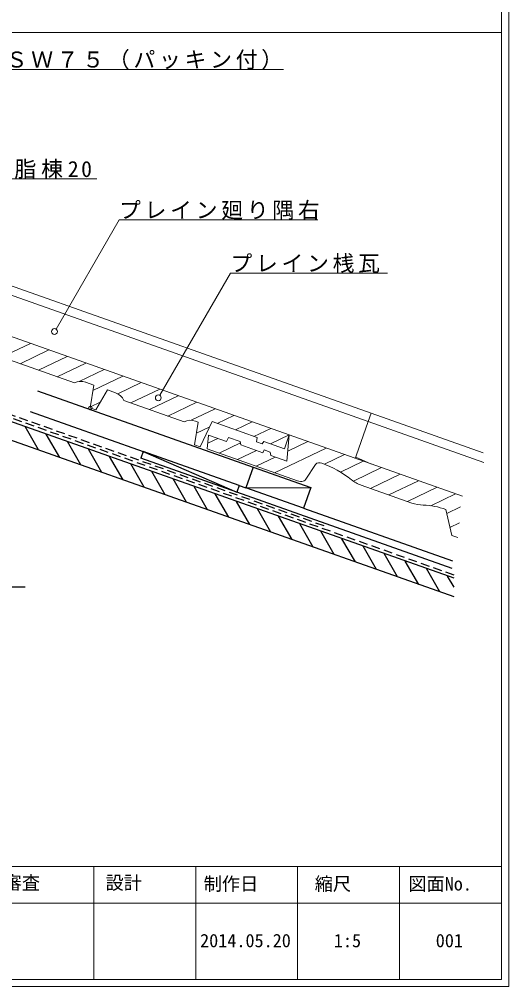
# Model space of a CAD drawing. Units: millimetres, scale not verified. Extents: x -941 to 1052, y -1622 to 1214.
# Drawn here: x 716 to 1052, y -1622 to -959 of the extents above; entities that cross this region are included whole.
import ezdxf
from ezdxf.enums import TextEntityAlignment as Align

# ---------------------------------------------------------------- set-up
doc = ezdxf.new("R2010")
doc.units = ezdxf.units.MM
doc.header["$LTSCALE"] = 5
doc.header["$PDMODE"] = 32
doc.header["$PDSIZE"] = 2.5
doc.linetypes.add('DASHED1', pattern=[1.8, 1.2, -0.6])
doc.layers.add('3-A', color=7, linetype='Continuous')
doc.layers.add('3-D', color=7, linetype='Continuous')
doc.layers.add('4-0', color=3, linetype='Continuous', lineweight=18)
doc.styles.add('ＭＳ ゴシック', font='')
doc.styles.get('ＭＳ ゴシック').set_extended_font_data('MS Gothic')

msp = doc.modelspace()

# ---------------------------------------------------------------- linework, layer by layer
at = {"layer": '3-A'}
msp.add_line((438.596, -1348.111), (720.006, -1348.111), dxfattribs=at)
at = {"layer": '3-D', "color": 6, "linetype": 'DASHED1'}
for p, q in [((925.331, -1306.233), (565.091, -1178.557)), ((1014.589, -1339.989), (565.091, -1180.679))]:
    msp.add_line(p, q, dxfattribs=at)
at = {"layer": '3-D', "color": 4}
for p, q in [((1014.589, -1342.192), (565.091, -1183.33)), ((1014.589, -1354.919), (565.091, -1196.057)), ((800.988, -1255.207), (799.366, -1259.795)), ((865.363, -1283.129), (799.366, -1259.795)), ((800.988, -1255.207), (865.363, -1283.129)), ((867.029, -1278.415), (800.988, -1255.207)), ((876.542, -1265.868), (871.542, -1280.011)), ((876.542, -1265.868), (916.14, -1279.869)), ((866.985, -1278.541), (865.362, -1283.129)), ((871.542, -1280.011), (916.14, -1279.869)), ((911.14, -1294.011), (871.542, -1280.011)), ((916.14, -1279.869), (911.14, -1294.011))]:
    msp.add_line(p, q, dxfattribs=at)
at = {"layer": '3-D'}
for p, q in [((728.449, -1213.509), (876.542, -1265.868)), ((723.449, -1227.65), (801.033, -1255.081)), ((729.229, -1254.067), (719.998, -1238.077)), ((743.737, -1259.194), (734.504, -1243.204)), ((758.244, -1264.321), (749.012, -1248.331)), ((772.751, -1269.449), (763.519, -1253.458)), ((787.258, -1274.576), (778.027, -1258.586)), ((801.766, -1279.703), (792.534, -1263.713)), ((816.273, -1284.83), (807.042, -1268.84)), ((830.78, -1289.957), (821.549, -1273.967)), ((845.288, -1295.084), (836.056, -1279.095)), ((867.029, -1278.415), (871.542, -1280.011)), ((859.795, -1300.212), (850.563, -1284.222)), ((1013.357, -1335.456), (865.362, -1283.129)), ((874.303, -1305.339), (865.071, -1289.349)), ((888.81, -1310.466), (879.578, -1294.476)), ((911.14, -1294.011), (1013.558, -1330.222)), ((903.317, -1315.593), (894.085, -1299.603)), ((917.824, -1320.72), (908.592, -1304.73)), ((932.331, -1325.848), (923.1, -1309.858)), ((946.839, -1330.975), (937.607, -1314.985)), ((961.346, -1336.102), (952.115, -1320.112)), ((975.853, -1341.229), (966.622, -1325.239)), ((990.361, -1346.356), (981.129, -1330.367)), ((1004.868, -1351.484), (995.636, -1335.494)), ((1014.589, -1348.321), (1010.144, -1340.621))]:
    msp.add_line(p, q, dxfattribs=at)
at = {"layer": '4-0', "color": 2}
for p in [(1047.117, -277.466), (-932.883, -1617.466)]:
    msp.add_line(p, (1047.117, -1617.466), dxfattribs=at)
at = {"layer": '4-0', "color": 7}
for p, q in [((1052.117, -272.467), (1052.117, -1622.466)), ((627.631, -993.053), (897.374, -993.053)), ((639.497, -1067.944), (769.287, -1067.944)), ((812.512, -1216.583), (860.954, -1132.679)), ((860.954, -1132.679), (968.932, -1132.679)), ((-937.883, -1622.466), (1052.117, -1622.466))]:
    msp.add_line(p, q, dxfattribs=at)
at = {"layer": '4-0', "color": 4}
for p, q in [((1047.117, -967.505), (-932.883, -967.505)), ((-932.883, -1540.106), (1047.117, -1540.106)), ((767.116, -1540.106), (767.116, -1617.466)), ((837.117, -1540.106), (837.117, -1617.466)), ((907.116, -1540.106), (907.116, -1617.466)), ((977.116, -1540.106), (977.116, -1617.466)), ((397.339, -1565.116), (1047.117, -1565.116))]:
    msp.add_line(p, q, dxfattribs=at)
at = {"layer": '4-0'}
for p, q in [((663.177, -1131.143), (955.712, -1234.531)), ((675.667, -1129.193), (957.711, -1228.874)), ((901.357, -1243.793), (648.255, -1154.342)), ((668.502, -1177.937), (753.822, -1208.091)), ((723.549, -1180.952), (703.77, -1190.402)), ((736.25, -1185.441), (716.471, -1194.89)), ((748.95, -1189.93), (729.171, -1199.379)), ((761.651, -1194.418), (741.872, -1203.867)), ((774.351, -1198.907), (757.141, -1207.129)), ((787.052, -1203.396), (766.539, -1213.195)), ((799.752, -1207.884), (783.609, -1215.596)), ((812.453, -1212.373), (792.674, -1221.822)), ((771.559, -1221.353), (764.838, -1224.564)), ((787.764, -1220.087), (829.249, -1234.749)), ((825.153, -1216.861), (805.374, -1226.311)), ((837.854, -1221.35), (818.075, -1230.799)), ((850.554, -1225.839), (834.025, -1233.735)), ((863.255, -1230.327), (851.77, -1235.814)), ((875.955, -1234.816), (864.471, -1240.303)), ((955.712, -1234.531), (947.381, -1258.102)), ((1035.036, -1262.607), (955.699, -1234.567)), ((957.711, -1228.874), (955.712, -1234.531)), ((1034.703, -1256.125), (957.698, -1228.91)), ((846.778, -1238.199), (837.587, -1242.59)), ((888.656, -1239.305), (877.171, -1244.791)), ((852.298, -1246.118), (845.469, -1249.381)), ((858.351, -1248.257), (845.968, -1243.881)), ((859.671, -1245.447), (858.351, -1248.257)), ((867.582, -1248.243), (859.671, -1245.447)), ((878.972, -1248.61), (879.265, -1245.531)), ((883.882, -1248.223), (882.744, -1249.943)), ((901.357, -1243.793), (888.596, -1249.89)), ((901.357, -1243.793), (899.724, -1261.787)), ((1020.317, -1285.836), (901.357, -1243.793)), ((867.798, -1249.269), (853.17, -1256.258)), ((879.013, -1254.468), (865.87, -1260.746)), ((868.078, -1250.603), (867.582, -1248.243)), ((883.213, -1255.952), (868.078, -1250.603)), ((878.972, -1248.61), (882.744, -1249.943)), ((884.093, -1254.078), (883.213, -1255.952)), ((888.221, -1255.537), (884.093, -1254.078)), ((926.758, -1252.771), (891.271, -1269.724)), ((914.057, -1248.282), (900.355, -1254.828)), ((891.714, -1258.956), (878.571, -1265.235)), ((888.717, -1257.897), (888.221, -1255.537)), ((899.724, -1261.787), (888.717, -1257.897)), ((939.458, -1257.259), (925.614, -1263.873)), ((946.766, -1259.842), (947.381, -1258.102)), ((957.867, -1263.765), (947.035, -1259.081)), ((952.159, -1261.748), (936.519, -1269.22)), ((964.859, -1266.236), (945.484, -1275.493)), ((977.56, -1270.725), (957.188, -1280.458)), ((910.02, -1275.715), (910.899, -1275.553)), ((950.776, -1278.192), (985.59, -1290.495)), ((990.26, -1275.214), (969.888, -1284.946)), ((1002.961, -1279.702), (982.589, -1289.435)), ((1015.661, -1284.191), (998.549, -1292.366)), ((1019.011, -1293.147), (1009.531, -1297.676)), ((1008.9, -1294.91), (1012.963, -1312.732)), ((1018.393, -1303.998), (1011.701, -1307.195)), ((1012.963, -1312.732), (1017.091, -1314.191))]:
    msp.add_line(p, q, dxfattribs=at)
at = {"layer": '4-0', "color": 7}
msp.add_lwpolyline([(741.187, -1171.107), (784.471, -1096.135), (921.078, -1096.135)], dxfattribs=at)
at = {"layer": '4-0'}
for points in [[(761.554, -1207.642), (767.078, -1209.594), (764.742, -1225.208), (768.513, -1226.541), (776.507, -1212.926), (782.03, -1214.879)], [(836.982, -1234.3), (838.735, -1234.919), (836.398, -1250.533), (840.17, -1251.866), (848.491, -1234.655), (879.265, -1245.531)], [(845.968, -1243.881), (845.103, -1253.407), (907.019, -1275.289)], [(883.882, -1248.223), (898.024, -1253.222), (901.357, -1243.793)], [(910.899, -1275.553), (911.67, -1275.243), (912.309, -1274.795), (912.796, -1274.223), (919.406, -1263.974)], [(907.019, -1275.289), (908.049, -1275.581), (909.06, -1275.725), (910.02, -1275.715)]]:
    msp.add_lwpolyline(points, dxfattribs=at)
at = {"layer": '4-0', "color": 7}
for centre in [(740.116, -1172.811), (811.442, -1218.287)]:
    msp.add_circle(centre, 2, dxfattribs=at)
at = {"layer": '4-0'}
for centre, radius, start, end in [((758.222, -1217.07), 10, 70.53549, 116.10849), ((778.698, -1224.307), 10, 24.9625, 70.53549), ((833.65, -1243.728), 10, 70.53549, 116.10849), ((922.118, -1266.532), 3.729, 64.2504, 136.67281), ((899.733, -1330.451), 71.432, 51.539, 70.36285), ((958.552, -1256.401), 23.136, 231.539, 250.36025), ((994.325, -1265.109), 26.847, 251.01181, 268.16415), ((991.864, -1341.888), 49.971, 70.06756, 88.16415)]:
    msp.add_arc(centre, radius, start, end, dxfattribs=at)
msp.add_point((764.742, -1225.208), dxfattribs=at)

# ---------------------------------------------------------------- texts
at = {"layer": '4-0', "color": 2, "style": 'ＭＳ ゴシック'}
for s, p in [('審査', (705.206, -1558.492)), ('設計', (775.206, -1558.492)), ('制作日', (842.589, -1559.219)), ('縮尺', (918.84, -1559.219)), ('図面No.', (983.184, -1559.219)), ('2014.05.20', (840.153, -1598.157)), ('1:5', (932.028, -1598.157)), ('001', (1002.028, -1598.157))]:
    msp.add_text(s, height=9.164, dxfattribs=at).set_placement(p, align=Align.BOTTOM_LEFT)
at = {"layer": '4-0', "color": 2, "char_height": 11, "attachment_point": 7, "style": 'ＭＳ ゴシック'}
for s, insert in [('\\T1.17;\\~瓦ビスＮＳＷ７５（パッキン付）', (627.631, -993.053)), ('\\T1.22;\\~ＴＳ\\~樹脂棟20', (639.497, -1067.944)), ('\\T1.17;プレイン廻り隅右', (784.471, -1096.135)), ('\\T1.17;プレイン桟瓦', (860.954, -1132.679))]:
    msp.add_mtext(s, dxfattribs=dict(at, insert=insert))

doc.saveas('drawing.dxf')
